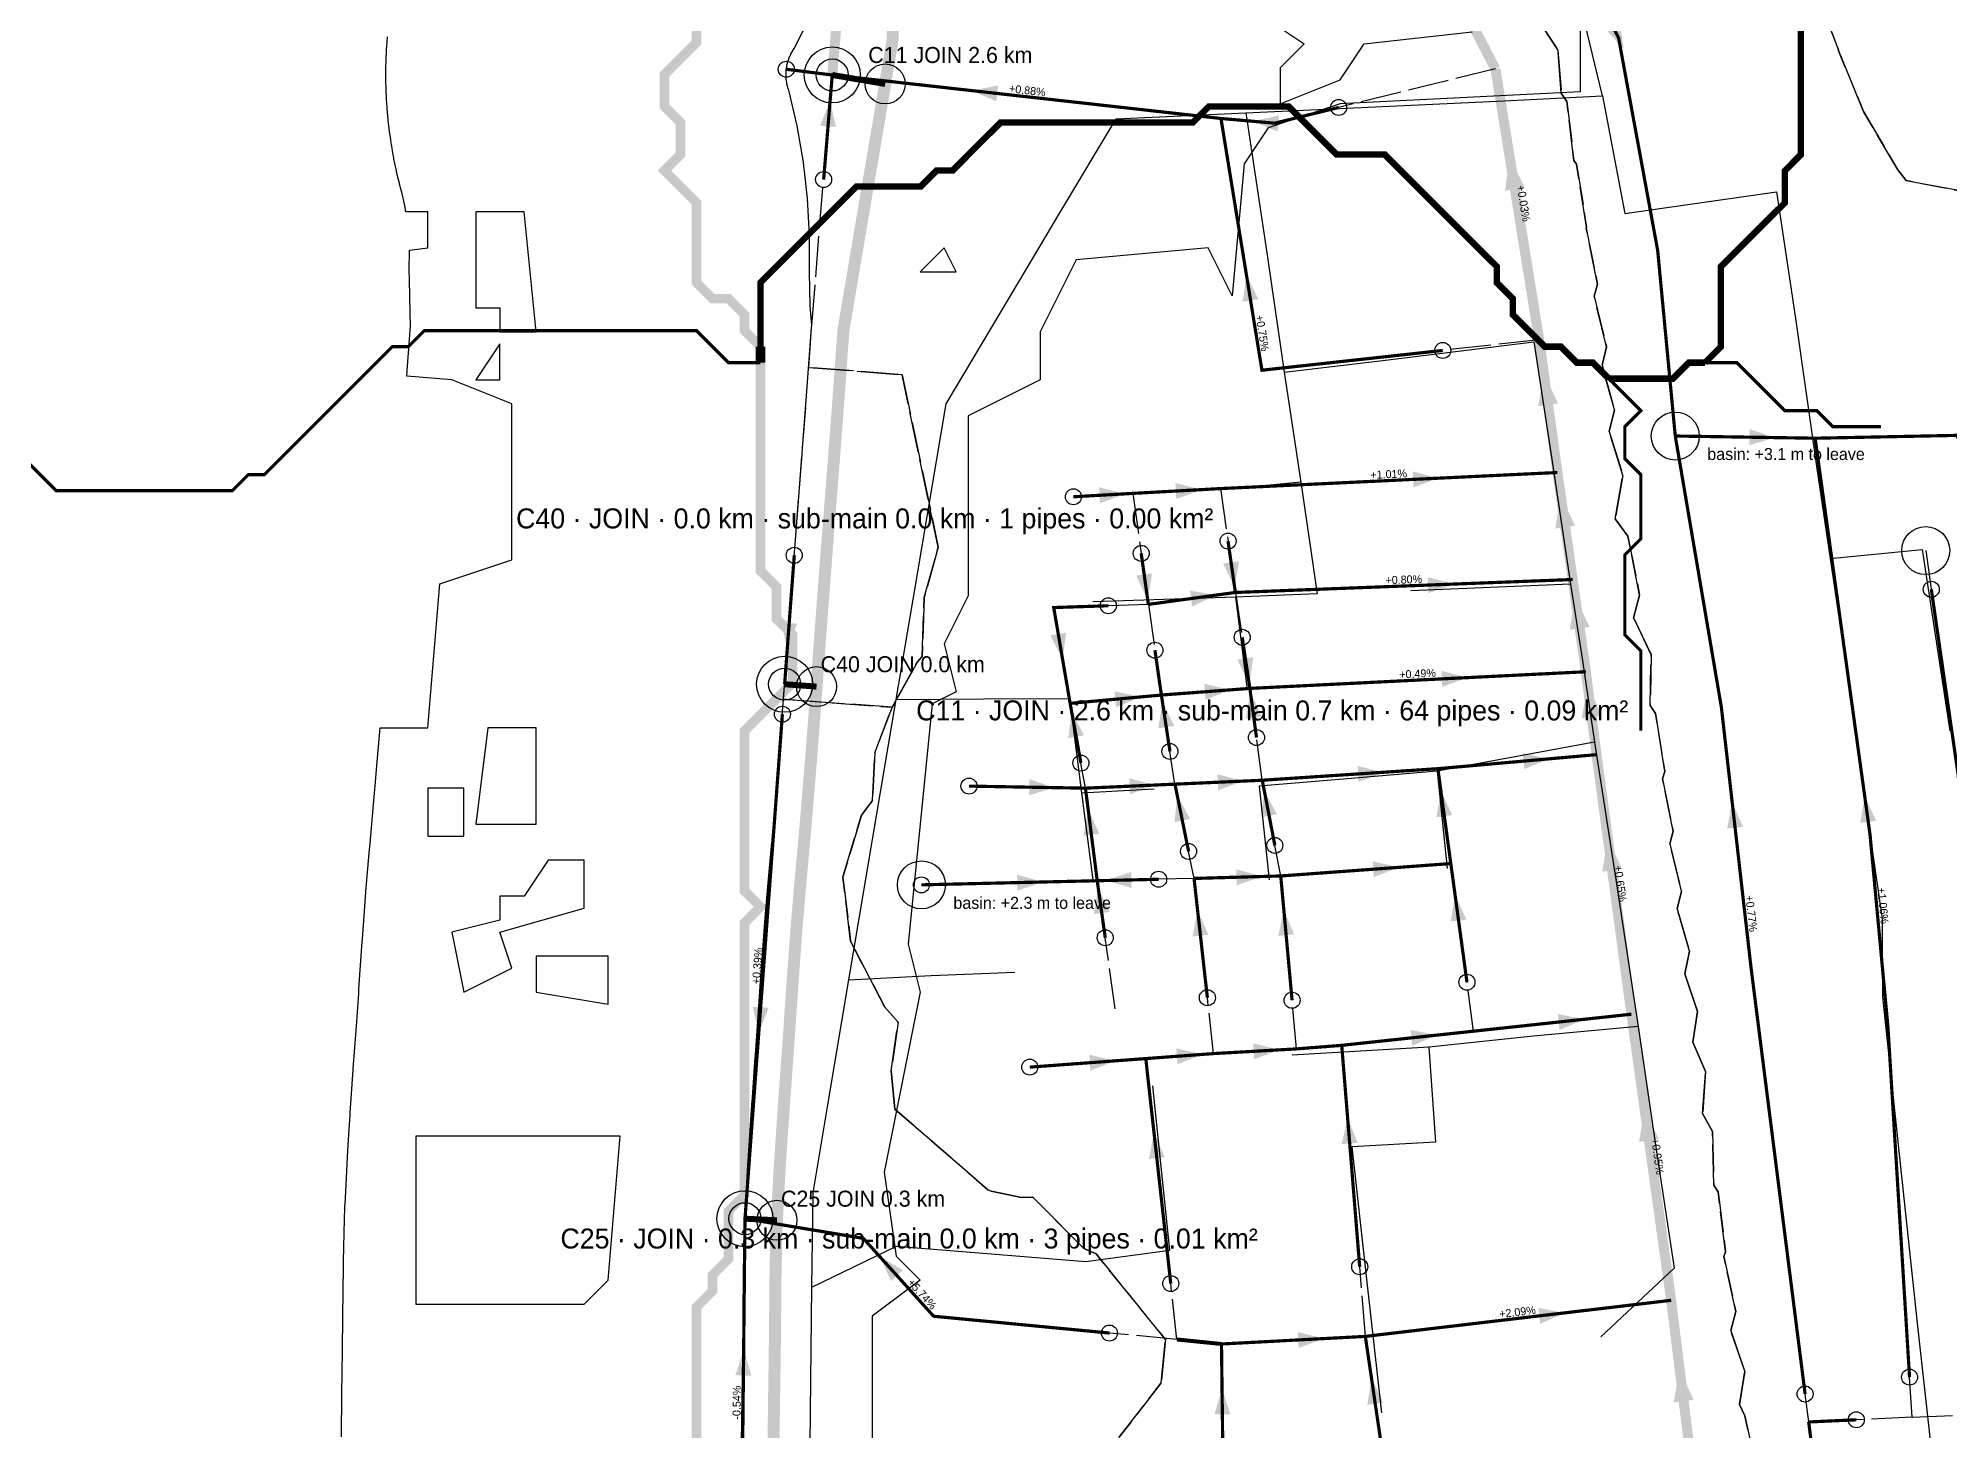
# Model space of a CAD drawing. Header units: metres. Extents: x 442821 to 452274, y 2561971 to 2571293.
# Drawn here: x 449895.4 to 450373.1, y 2569642.3 to 2569990.4 of the extents above; entities that cross this region are included whole.
import ezdxf
from ezdxf.enums import TextEntityAlignment as Align

# ---------------------------------------------------------------- set-up
doc = ezdxf.new("R2010")
doc.units = ezdxf.units.M
doc.header["$LTSCALE"] = 8
doc.linetypes.add('DASHDOT', pattern=[3.556, 2.54, -0.508, 0, -0.508])
doc.linetypes.add('DASHED', pattern=[1.524, 1.27, -0.254])
for name, color, linetype in [('A_ARROWS', 7, 'Continuous'), ('A_BASINS', 1, 'Continuous'), ('A_BRANCH', 7, 'Continuous'), ('A_BUILT_2006', 252, 'Continuous'), ('A_CATCH_LABEL', 7, 'Continuous'), ('A_CATCHMENTS', 7, 'Continuous'), ('A_DROPPED', 1, 'Continuous'), ('A_ENVELOPE', 3, 'Continuous'), ('A_GRADIENT', 8, 'Continuous'), ('A_HEAD_GAP', 8, 'Continuous'), ('A_HEADS', 8, 'Continuous'), ('A_JOIN_LINK', 6, 'Continuous'), ('A_LATERAL', 7, 'Continuous'), ('A_MAIN_PIPE', 5, 'Continuous'), ('A_OUTLET_LABEL', 7, 'Continuous'), ('A_OUTLETS', 7, 'Continuous'), ('A_STREAMS', 5, 'Continuous'), ('A_SUBMAIN', 7, 'Continuous'), ('A_WADI', 4, 'Continuous')]:
    doc.layers.add(name, color=color, linetype=linetype)

msp = doc.modelspace()

# ---------------------------------------------------------------- linework, layer by layer
at = {"layer": 'A_ARROWS', "color": 1}
for points in [[(450291.65, 2569987.82), (450287.06, 2569992.71), (450290.66, 2569994.45)], [(450329.5, 2569890.61), (450323.07, 2569888.71), (450323.13, 2569892.71)], [(450318.76, 2569799.43), (450321.47, 2569793.3), (450317.49, 2569792.85)], [(450351.88, 2569800.89), (450354.74, 2569794.83), (450350.78, 2569794.28)], [(450075.47, 2569741.81), (450073.95, 2569748.34), (450077.94, 2569748.04)], [(450105.73, 2569685.86), (450111.5, 2569682.45), (450108.53, 2569679.77)], [(450071.7, 2569662.54), (450073.63, 2569656.12), (450069.63, 2569656.16)]]:
    msp.add_solid(points, dxfattribs=at)
at = {"layer": 'A_ARROWS', "color": 2}
for points in [[(450128.73, 2569977.35), (450135.31, 2569978.62), (450134.86, 2569974.65)], [(450093.31, 2569974.78), (450094.78, 2569968.24), (450090.79, 2569968.57)], [(450198.94, 2569969.68), (450205.49, 2569971.11), (450205.14, 2569967.13)], [(450263.16, 2569960.61), (450266.9, 2569953.11), (450261.97, 2569952.31)], [(450197.36, 2569931.2), (450200.36, 2569925.21), (450196.42, 2569924.57)], [(450271.67, 2569906.72), (450275.23, 2569899.14), (450270.28, 2569898.46)], [(450167.02, 2569876.55), (450160.75, 2569874.18), (450160.52, 2569878.18)], [(450186.11, 2569877.6), (450179.83, 2569875.25), (450179.61, 2569879.25)], [(450245.4, 2569880.46), (450239.1, 2569878.16), (450238.91, 2569882.16)], [(450275.9, 2569876.13), (450279.5, 2569868.56), (450274.55, 2569867.86)], [(450194.42, 2569853.06), (450191.54, 2569859.12), (450195.5, 2569859.68)], [(450172.68, 2569850.05), (450169.81, 2569856.11), (450173.77, 2569856.66)], [(450249.17, 2569853.99), (450242.85, 2569851.74), (450242.7, 2569855.74)], [(450189.85, 2569851.24), (450183.78, 2569848.39), (450183.24, 2569852.35)], [(450279.5, 2569850.86), (450283.11, 2569843.29), (450278.16, 2569842.58)], [(450151.4, 2569835.19), (450148.35, 2569841.16), (450152.3, 2569841.84)], [(450198.04, 2569829.06), (450195.11, 2569835.09), (450199.06, 2569835.69)], [(450252.59, 2569830.6), (450246.3, 2569828.29), (450246.1, 2569832.28)], [(450170.96, 2569825.78), (450164.77, 2569823.21), (450164.41, 2569827.19)], [(450193.36, 2569827.54), (450187.13, 2569825.07), (450186.83, 2569829.06)], [(450198.34, 2569826.96), (450201.18, 2569820.88), (450197.21, 2569820.35)], [(450282.62, 2569828.74), (450286.12, 2569821.13), (450281.16, 2569820.49)], [(450153.66, 2569822.14), (450156.76, 2569816.19), (450152.83, 2569815.48)], [(450176.36, 2569824.57), (450179.3, 2569818.54), (450175.34, 2569817.94)], [(450272.98, 2569810.3), (450266.78, 2569807.74), (450266.43, 2569811.73)], [(450196.57, 2569804.74), (450190.27, 2569802.45), (450190.09, 2569806.45)], [(450231.64, 2569806.95), (450225.38, 2569804.53), (450225.12, 2569808.52)], [(450149.48, 2569803.1), (450143.04, 2569801.22), (450143.11, 2569805.21)], [(450174.54, 2569803.75), (450168.23, 2569801.46), (450168.05, 2569805.46)], [(450180.05, 2569801.16), (450183.29, 2569795.29), (450179.37, 2569794.49)], [(450201.8, 2569802.37), (450204.98, 2569796.46), (450201.06, 2569795.7)], [(450245.96, 2569802.32), (450248.8, 2569796.24), (450244.84, 2569795.7)], [(450157.79, 2569797.68), (450160.58, 2569791.58), (450156.61, 2569791.08)], [(450287.68, 2569790.35), (450291.22, 2569782.76), (450286.27, 2569782.09)], [(450162.2, 2569779.88), (450168.55, 2569782.03), (450168.64, 2569778.03)], [(450201.26, 2569780.89), (450194.92, 2569778.7), (450194.81, 2569782.7)], [(450235.42, 2569783.17), (450229.18, 2569780.71), (450228.89, 2569784.7)], [(450146.48, 2569779.51), (450140.13, 2569777.36), (450140.04, 2569781.36)], [(450160.3, 2569778.09), (450163.18, 2569772.03), (450159.22, 2569771.47)], [(450185.15, 2569772.45), (450187.85, 2569766.31), (450183.87, 2569765.87)], [(450206.7, 2569772.57), (450209.27, 2569766.38), (450205.29, 2569766.02)], [(450249.51, 2569776.22), (450252.35, 2569770.15), (450248.39, 2569769.61)], [(450281.78, 2569745.2), (450275.63, 2569742.52), (450275.2, 2569746.5)], [(450205.57, 2569737.55), (450199.29, 2569735.19), (450199.06, 2569739.18)], [(450244.93, 2569741.23), (450238.78, 2569738.56), (450238.35, 2569742.54)], [(450164.6, 2569734.81), (450158.36, 2569732.35), (450158.07, 2569736.33)], [(450186.36, 2569736.42), (450180.12, 2569733.95), (450179.83, 2569737.94)], [(450222.64, 2569720.53), (450225.15, 2569714.31), (450221.16, 2569713.99)], [(450296.86, 2569722.81), (450300.43, 2569715.23), (450295.48, 2569714.54)], [(450174.26, 2569716.85), (450176.95, 2569710.71), (450172.97, 2569710.27)], [(450276.9, 2569671.8), (450270.78, 2569669.06), (450270.31, 2569673.04)], [(450216.69, 2569665.37), (450210.4, 2569663.03), (450210.19, 2569667.03)], [(450305.63, 2569657.7), (450309.09, 2569650.06), (450304.13, 2569649.45)], [(450228.62, 2569655.41), (450231.53, 2569649.37), (450227.57, 2569648.78)], [(450191.26, 2569652.84), (450193.34, 2569646.47), (450189.34, 2569646.42)]]:
    msp.add_solid(points, dxfattribs=at)
at = {"layer": 'A_ARROWS', "color": 3}
msp.add_solid([(450082.6, 2569837.85), (450081.08, 2569844.38), (450085.06, 2569844.09)], dxfattribs=at)
at = {"layer": 'A_BASINS', "color": 1}
for centre in [(450304.53, 2569891), (450367.12, 2569862.35), (450116.12, 2569778.8)]:
    msp.add_circle(centre, 6, dxfattribs=at)
at = {"layer": 'A_BRANCH', "color": 2, "const_width": 0.8}
for points in [[(450220.4, 2569973.13), (450204.43, 2569969.2), (450190.99, 2569970.38)], [(450246.42, 2569912.39), (450201.23, 2569907.45), (450190.99, 2569970.38)], [(450171.06, 2569861.67), (450172.84, 2569848.91)], [(450162.84, 2569848.57), (450149.19, 2569848.12), (450153.29, 2569824.17)], [(450196.29, 2569840.68), (450198.21, 2569827.91)], [(450174.49, 2569837.46), (450176.1, 2569826.25)], [(450178.24, 2569812.15), (450176.1, 2569826.25)], [(450199.87, 2569815.63), (450198.21, 2569827.91)], [(450155.99, 2569809.25), (450153.29, 2569824.17)], [(450182.9, 2569787.15), (450179.49, 2569803.97)], [(450204.45, 2569788.67), (450201.31, 2569804.95)], [(450252.47, 2569754.46), (450248.43, 2569784.12)], [(450175.41, 2569780.19), (450160.06, 2569779.83)], [(450187.59, 2569750.59), (450184.26, 2569780.4)], [(450208.76, 2569749.94), (450205.93, 2569781.02)]]:
    msp.add_lwpolyline(points, dxfattribs=at)
at = {"layer": 'A_BRANCH', "color": 1, "const_width": 0.8}
for points in [[(450336.98, 2569651.52), (450323.45, 2569758.24), (450316.05, 2569823.21), (450304.53, 2569891)], [(450363.08, 2569655.74), (450357.68, 2569743.34), (450353.2, 2569791.4), (450339.48, 2569890.45)], [(450349.78, 2569645.07), (450337.87, 2569644.53)]]:
    msp.add_lwpolyline(points, dxfattribs=at)
at = {"layer": 'A_BRANCH', "color": 2, "linetype": 'DASHED', "const_width": 0.8}
for points in [[(450192.76, 2569864.73), (450194.59, 2569851.89)], [(450225.66, 2569683.34), (450221.17, 2569738.68)], [(450178.44, 2569679.14), (450172.2, 2569735.37)], [(450191.59, 2569626.08), (450191.12, 2569664.02)], [(450232.39, 2569629.75), (450227.07, 2569665.92)]]:
    msp.add_lwpolyline(points, dxfattribs=at)
at = {"layer": 'A_BUILT_2006', "color": 252}
for points in [[(450286.32, 2569976.06), (450277.53, 2570012.61)], [(450197.2, 2569971.82), (450233.16, 2569973.47)], [(450233.16, 2569973.47), (450261.77, 2569974.78)], [(450261.77, 2569974.78), (450286.32, 2569976.06)], [(450286.32, 2569976.06), (450291.94, 2569946.64)], [(450150.73, 2569946.76), (450164.76, 2569970.33)], [(450164.76, 2569970.33), (450197.2, 2569971.82)], [(450197.2, 2569971.82), (450202.71, 2569935.09)], [(450291.94, 2569946.64), (450329.8, 2569952.07)], [(450329.8, 2569952.07), (450334.53, 2569920.94)], [(450140.5, 2569929.57), (450150.73, 2569946.76)], [(450202.71, 2569935.09), (450206.8, 2569906.96)], [(450122.32, 2569899.02), (450140.5, 2569929.57)], [(450334.53, 2569920.94), (450339.94, 2569882.91)], [(450232.14, 2569909.93), (450269.16, 2569914.53)], [(450269.16, 2569914.53), (450273.8, 2569884.64)], [(450206.8, 2569906.96), (450232.14, 2569909.93)], [(450206.8, 2569906.96), (450210.91, 2569879.46)], [(450114.07, 2569850.11), (450122.32, 2569899.02)], [(450273.8, 2569884.64), (450278.36, 2569853.93)], [(450339.94, 2569882.91), (450343.28, 2569860.39)], [(450210.91, 2569879.46), (450191.32, 2569877.55)], [(450210.91, 2569879.46), (450215.03, 2569851.59)], [(450343.28, 2569860.39), (450366.21, 2569862.63)], [(450343.28, 2569860.39), (450347.79, 2569829.25)], [(450366.21, 2569862.63), (450369.38, 2569841.91)], [(450278.36, 2569853.93), (450238.4, 2569852.33)], [(450278.36, 2569853.93), (450281.36, 2569834.85)], [(450109.83, 2569825.17), (450114.07, 2569850.11)], [(450194.64, 2569850.75), (450159, 2569849.52)], [(450215.03, 2569851.59), (450194.64, 2569850.75)], [(450194.64, 2569850.75), (450197.47, 2569828.28)], [(450369.38, 2569841.91), (450373.15, 2569817.34)], [(450281.36, 2569834.85), (450284.35, 2569814.47)], [(450103.94, 2569790.13), (450109.83, 2569825.17)], [(450109.83, 2569825.17), (450131.71, 2569825.33)], [(450131.71, 2569825.33), (450153.11, 2569825.41)], [(450153.11, 2569825.41), (450153.11, 2569825.4), (450156.13, 2569801.77)], [(450347.79, 2569829.25), (450352.94, 2569793.33)], [(450284.35, 2569814.47), (450245.01, 2569807.25)], [(450284.35, 2569814.47), (450289.86, 2569779.08)], [(450245.01, 2569807.25), (450222.52, 2569805.32)], [(450245.01, 2569807.25), (450247.52, 2569782.87)], [(450156.13, 2569801.77), (450174.32, 2569802.8)], [(450156.13, 2569801.77), (450159.09, 2569779.39)], [(450222.52, 2569805.32), (450200.5, 2569803.49)], [(450200.5, 2569803.49), (450203.02, 2569780.08)], [(450352.94, 2569793.33), (450356.26, 2569770.33)], [(450097.95, 2569755.03), (450103.94, 2569790.13)], [(450289.86, 2569779.08), (450295.25, 2569743.4)], [(450356.26, 2569770.33), (450356.36, 2569750.77)], [(450092.74, 2569723.77), (450097.95, 2569755.03)], [(450097.95, 2569755.03), (450118.54, 2569756.1)], [(450118.54, 2569756.1), (450139.5, 2569756.99)], [(450356.36, 2569750.77), (450360.86, 2569708.32)], [(450269.14, 2569740.94), (450242.93, 2569738.26)], [(450295.25, 2569743.4), (450269.14, 2569740.94)], [(450295.25, 2569743.4), (450299.76, 2569712.67)], [(450242.93, 2569738.26), (450208.82, 2569736.21)], [(450242.93, 2569738.26), (450244.62, 2569714.45)], [(450175.97, 2569709.17), (450173.93, 2569728.57)], [(450089.03, 2569701.78), (450092.74, 2569723.77)], [(450244.62, 2569714.45), (450223.71, 2569713.27)], [(450223.71, 2569713.27), (450227.28, 2569680.95)], [(450299.76, 2569712.67), (450304.27, 2569682.94)], [(450178.19, 2569687.46), (450175.97, 2569709.17)], [(450360.86, 2569708.32), (450365.02, 2569669.22)], [(450088.76, 2569678.25), (450089.03, 2569701.78)], [(450088.76, 2569678.25), (450109.91, 2569688.44)], [(450109.91, 2569688.44), (450133.56, 2569686.56)], [(450133.56, 2569686.56), (450157.21, 2569684.68)], [(450157.21, 2569684.68), (450178.19, 2569687.46)], [(450304.27, 2569682.94), (450285.91, 2569665.78)], [(450088.41, 2569647.07), (450088.76, 2569678.25)], [(450227.28, 2569680.95), (450231.11, 2569646.8)], [(450365.02, 2569669.22), (450367.91, 2569643.02)], [(450088.03, 2569613.44), (450088.41, 2569647.07)], [(450367.91, 2569643.02), (450370.22, 2569620.03)]]:
    msp.add_lwpolyline(points, dxfattribs=at)
at = {"layer": 'A_CATCHMENTS', "color": 3, "linetype": 'DASHED'}
msp.add_lwpolyline([(450387.82, 2569950), (450362.22, 2569954.85), (450360.13, 2569957.56), (450351.58, 2569972.13), (450345.38, 2569987.14), (450345.16, 2569988.01), (450336.38, 2570010.78)], dxfattribs=at)
at = {"layer": 'A_CATCHMENTS', "color": 1, "linetype": 'DASHED'}
for points in [[(450336.38, 2570010.78), (450345.16, 2569988.01), (450345.38, 2569987.14), (450351.58, 2569972.13), (450360.13, 2569957.56), (450362.22, 2569954.85), (450387.82, 2569950)], [(450325.31, 2569630.66), (450321.9, 2569646.06), (450320.58, 2569648.87), (450321.9, 2569657.22), (450318.4, 2569667.39), (450319.68, 2569672.17), (450316.65, 2569685.88), (450317.07, 2569687.07), (450315.25, 2569702.07), (450314.14, 2569703.76), (450313.81, 2569717.11), (450311.37, 2569721.6), (450312.08, 2569732.12), (450308.88, 2569739.48), (450310.07, 2569747.1), (450306.95, 2569756.52), (450308.06, 2569762.24), (450305.03, 2569772.78), (450306.05, 2569777.23), (450303.18, 2569789.04), (450304.01, 2569792.21), (450301.37, 2569805.31), (450301.92, 2569807.17), (450299.6, 2569821.61), (450298.26, 2569823.61), (450298.51, 2569836.34), (450294.13, 2569845.54), (450295.63, 2569851.18), (450292.69, 2569866), (450289.5, 2569870.29), (450291.45, 2569881.12), (450288.05, 2569892.11), (450289.33, 2569897.53), (450286.23, 2569908.74), (450287.38, 2569913.3), (450284.29, 2569925.94), (450285.12, 2569928.95), (450282.3, 2569943), (450282.38, 2569943.25), (450279.87, 2569958.94), (450279.2, 2569959.87), (450277.44, 2569974.64), (450276.03, 2569976.74), (450275.18, 2569987.56), (450269.29, 2569996.51)], [(450071.15, 2569639.43), (450071.3, 2569650.19), (450071.46, 2569660.95), (450071.56, 2569669.96), (450071.56, 2569670.47), (450071.67, 2569682.47), (450071.9, 2569692.93), (450072.03, 2569695.35), (450072.64, 2569707.34), (450073.13, 2569714.86), (450073.87, 2569725.6), (450074.65, 2569736.33), (450075.24, 2569744.64), (450075.32, 2569745.82), (450076.14, 2569757.79), (450077.02, 2569769.58), (450077.84, 2569779.28), (450078.81, 2569790), (450079.35, 2569796.05), (450079.63, 2569799.45), (450080.61, 2569811.41), (450081.43, 2569822.12), (450081.66, 2569825.2), (450108.83, 2569823.19), (450108.83, 2569823.19), (450104.45, 2569811.82), (450103.89, 2569799.9), (450101.14, 2569796.22), (450096.48, 2569780.71), (450098.42, 2569764.72), (450106.95, 2569748.24), (450110.29, 2569744.5), (450108.59, 2569732.27), (450109.46, 2569722.76), (450132.75, 2569702.6), (450133.52, 2569702.22), (450141.15, 2569700.61), (450143.99, 2569700.75), (450156.73, 2569687.86), (450159.78, 2569686.56), (450177.09, 2569665.13), (450176.04, 2569654.35), (450165.49, 2569640.63)]]:
    msp.add_lwpolyline(points, dxfattribs=at)
at = {"layer": 'A_CATCHMENTS', "color": 2, "linetype": 'DASHED'}
for points in [[(450165.49, 2569640.63), (450176.04, 2569654.35), (450177.09, 2569665.13), (450159.78, 2569686.56), (450156.73, 2569687.86), (450143.99, 2569700.75), (450141.15, 2569700.61), (450141.15, 2569700.61), (450133.52, 2569702.22), (450132.75, 2569702.6), (450109.46, 2569722.76), (450108.59, 2569732.27), (450110.29, 2569744.5), (450106.95, 2569748.24), (450098.42, 2569764.72), (450096.48, 2569780.71), (450101.14, 2569796.22), (450103.89, 2569799.9), (450104.45, 2569811.82), (450108.83, 2569823.19), (450115.13, 2569834.59), (450116.35, 2569835.9), (450116.83, 2569850.62), (450120.34, 2569863.22), (450111.3, 2569906.33), (450087.95, 2569908.15), (450088.66, 2569918.08), (450088.7, 2569918.65), (450088.3, 2569923.52), (450088.14, 2569931.97), (450088.17, 2569941.17), (450087.67, 2569950.34), (450086.89, 2569957.21), (450086.84, 2569957.68), (450086.63, 2569959.48), (450085.06, 2569968.53), (450082.97, 2569977.48), (450082.88, 2569977.75), (450082.86, 2569977.81), (450082.78, 2569978.07), (450082.76, 2569978.13), (450082.68, 2569978.39), (450082.67, 2569978.44), (450082.6, 2569978.71), (450082.59, 2569978.77), (450082.53, 2569979.03), (450082.52, 2569979.09), (450082.49, 2569979.24), (450082.47, 2569979.36), (450082.46, 2569979.4), (450082.41, 2569979.69), (450082.4, 2569979.74), (450082.37, 2569980.01), (450082.36, 2569980.07), (450082.33, 2569980.34), (450082.33, 2569980.4), (450082.31, 2569980.67), (450082.31, 2569980.73), (450082.29, 2569981.01), (450082.29, 2569981.06), (450082.29, 2569981.34), (450082.29, 2569981.38), (450082.29, 2569981.67), (450082.29, 2569981.73), (450082.31, 2569982), (450082.31, 2569982.06), (450082.33, 2569982.33), (450082.33, 2569982.39), (450082.35, 2569982.59), (450082.37, 2569982.72), (450082.4, 2569982.99), (450082.41, 2569983.05), (450082.46, 2569983.32), (450082.46, 2569983.36), (450082.52, 2569983.64), (450082.53, 2569983.7), (450082.59, 2569983.97), (450082.6, 2569984.02), (450082.67, 2569984.29), (450082.68, 2569984.34), (450082.76, 2569984.61), (450082.78, 2569984.66), (450082.86, 2569984.92), (450082.88, 2569984.98), (450082.97, 2569985.24), (450082.98, 2569985.28), (450083.08, 2569985.55), (450083.1, 2569985.6), (450083.21, 2569985.85), (450083.23, 2569985.91), (450083.34, 2569986.16), (450083.37, 2569986.21), (450083.49, 2569986.45), (450083.51, 2569986.51), (450083.64, 2569986.75), (450083.67, 2569986.8), (450083.8, 2569987.04), (450083.82, 2569987.08), (450083.97, 2569987.32), (450084, 2569987.37), (450084.15, 2569987.6), (450084.18, 2569987.65), (450084.33, 2569987.88), (450087.71, 2569994.65)], [(450269.29, 2569996.51), (450275.18, 2569987.56), (450276.03, 2569976.74), (450277.44, 2569974.64), (450279.2, 2569959.87), (450279.87, 2569958.94), (450282.38, 2569943.25), (450282.3, 2569943), (450285.12, 2569928.95), (450284.29, 2569925.94), (450287.38, 2569913.3), (450286.23, 2569908.74), (450289.33, 2569897.53), (450288.05, 2569892.11), (450291.45, 2569881.12), (450289.5, 2569870.29), (450292.69, 2569866), (450295.63, 2569851.18), (450294.13, 2569845.54), (450298.51, 2569836.34), (450298.26, 2569823.61), (450299.6, 2569821.61), (450301.92, 2569807.17), (450301.37, 2569805.31), (450304.01, 2569792.21), (450303.18, 2569789.04), (450306.05, 2569777.23), (450305.03, 2569772.78), (450308.06, 2569762.24), (450306.95, 2569756.52), (450310.07, 2569747.1), (450308.88, 2569739.48), (450312.08, 2569732.12), (450311.37, 2569721.6), (450313.81, 2569717.11), (450314.14, 2569703.76), (450315.25, 2569702.07), (450317.07, 2569687.07), (450316.65, 2569685.88), (450319.68, 2569672.17), (450318.4, 2569667.39), (450321.9, 2569657.22), (450320.58, 2569648.87), (450321.9, 2569646.06), (450325.31, 2569630.66)]]:
    msp.add_lwpolyline(points, dxfattribs=at)
at = {"layer": 'A_CATCHMENTS', "color": 3, "linetype": 'DASHED'}
msp.add_lwpolyline([(450111.3, 2569906.33), (450120.34, 2569863.22), (450116.83, 2569850.62), (450116.35, 2569835.9), (450115.13, 2569834.59), (450108.83, 2569823.19), (450081.66, 2569825.2), (450082.22, 2569832.85), (450083.01, 2569843.58), (450083.56, 2569850.87), (450083.73, 2569853.07), (450083.93, 2569855.68), (450084.65, 2569865.04), (450085.49, 2569875.77), (450086.32, 2569886.49), (450086.44, 2569888), (450087.35, 2569899.97), (450087.93, 2569907.92), (450087.95, 2569908.15), (450111.3, 2569906.33)], close=True, dxfattribs=at)
at = {"layer": 'A_DROPPED', "color": 1, "const_width": 1}
msp.add_lwpolyline([(450191.12, 2569664.02), (450179.99, 2569665.15)], dxfattribs=at)
at = {"layer": 'A_ENVELOPE', "color": 3}
msp.add_lwpolyline([(450071.15, 2569639.43), (450071.3, 2569650.19), (450071.46, 2569660.95), (450071.56, 2569669.96), (450071.56, 2569670.47), (450071.67, 2569682.47), (450071.9, 2569692.93), (450072.03, 2569695.35), (450072.64, 2569707.34), (450073.13, 2569714.86), (450073.87, 2569725.6), (450074.65, 2569736.33), (450075.24, 2569744.64), (450075.32, 2569745.82), (450076.14, 2569757.79), (450077.02, 2569769.58), (450077.84, 2569779.28), (450078.81, 2569790), (450079.35, 2569796.05), (450079.63, 2569799.45), (450080.61, 2569811.41), (450081.43, 2569822.12), (450082.22, 2569832.85), (450083.01, 2569843.58), (450083.56, 2569850.87), (450083.73, 2569853.07), (450083.93, 2569855.68), (450084.65, 2569865.04), (450085.49, 2569875.77), (450086.32, 2569886.49), (450086.44, 2569888), (450087.35, 2569899.97), (450087.93, 2569907.92), (450088.66, 2569918.08), (450088.7, 2569918.65), (450088.3, 2569923.52), (450088.14, 2569931.97), (450088.17, 2569941.17), (450087.67, 2569950.34), (450086.89, 2569957.21), (450086.84, 2569957.68), (450086.63, 2569959.48), (450085.06, 2569968.53), (450082.97, 2569977.48), (450082.88, 2569977.75), (450082.86, 2569977.81), (450082.78, 2569978.07), (450082.76, 2569978.13), (450082.68, 2569978.39), (450082.67, 2569978.44), (450082.6, 2569978.71), (450082.59, 2569978.77), (450082.53, 2569979.03), (450082.52, 2569979.09), (450082.49, 2569979.24), (450082.47, 2569979.36), (450082.46, 2569979.4), (450082.41, 2569979.69), (450082.4, 2569979.74), (450082.37, 2569980.01), (450082.36, 2569980.07), (450082.33, 2569980.34), (450082.33, 2569980.4), (450082.31, 2569980.67), (450082.31, 2569980.73), (450082.29, 2569981.01), (450082.29, 2569981.06), (450082.29, 2569981.34), (450082.29, 2569981.38), (450082.29, 2569981.67), (450082.29, 2569981.73), (450082.31, 2569982), (450082.31, 2569982.06), (450082.33, 2569982.33), (450082.33, 2569982.39), (450082.35, 2569982.59), (450082.37, 2569982.72), (450082.4, 2569982.99), (450082.41, 2569983.05), (450082.46, 2569983.32), (450082.46, 2569983.36), (450082.52, 2569983.64), (450082.53, 2569983.7), (450082.59, 2569983.97), (450082.6, 2569984.02), (450082.67, 2569984.29), (450082.68, 2569984.34), (450082.76, 2569984.61), (450082.78, 2569984.66), (450082.86, 2569984.92), (450082.88, 2569984.98), (450082.97, 2569985.24), (450082.98, 2569985.28), (450083.08, 2569985.55), (450083.1, 2569985.6), (450083.21, 2569985.85), (450083.23, 2569985.91), (450083.34, 2569986.16), (450083.37, 2569986.21), (450083.49, 2569986.45), (450083.51, 2569986.51), (450083.64, 2569986.75), (450083.67, 2569986.8), (450083.8, 2569987.04), (450083.82, 2569987.08), (450083.97, 2569987.32), (450084, 2569987.37), (450084.15, 2569987.6), (450084.18, 2569987.65), (450084.33, 2569987.88), (450087.71, 2569994.65)], dxfattribs=at)
at = {"layer": 'A_HEAD_GAP', "color": 8, "linetype": 'DASHED'}
for points in [[(450259.58, 2569982.77), (450220.4, 2569973.13)], [(450088.7, 2569918.65), (450091.69, 2569955.12)], [(450270.53, 2569915.03), (450246.42, 2569912.39)], [(450190.89, 2569877.86), (450192.76, 2569864.73)], [(450168.97, 2569876.66), (450171.06, 2569861.67)], [(450367.12, 2569862.35), (450368.52, 2569852.68)], [(450172.84, 2569848.91), (450162.84, 2569848.57)], [(450172.84, 2569848.91), (450174.49, 2569837.46)], [(450194.59, 2569851.89), (450196.29, 2569840.68)], [(450201.31, 2569804.95), (450199.87, 2569815.63)], [(450179.49, 2569803.97), (450178.24, 2569812.15)], [(450157.12, 2569802.97), (450155.99, 2569809.25)], [(450184.26, 2569780.4), (450182.9, 2569787.15)], [(450205.93, 2569781.02), (450204.45, 2569788.67)], [(450184.26, 2569780.4), (450175.41, 2569780.19)], [(450164.58, 2569747.81), (450162.07, 2569765.58)], [(450254.14, 2569742.22), (450252.47, 2569754.46)], [(450189.14, 2569736.62), (450187.59, 2569750.59)], [(450209.86, 2569737.79), (450208.76, 2569749.94)], [(450227.07, 2569665.92), (450225.66, 2569683.34)], [(450179.99, 2569665.15), (450178.44, 2569679.14)], [(450179.99, 2569665.15), (450163.11, 2569666.76)], [(450363.7, 2569645.69), (450363.08, 2569655.74)], [(450337.87, 2569644.53), (450336.98, 2569651.52)], [(450363.7, 2569645.69), (450349.78, 2569645.07)], [(450363.7, 2569645.69), (450376.8, 2569646.28)]]:
    msp.add_lwpolyline(points, dxfattribs=at)
at = {"layer": 'A_HEADS', "color": 2}
for centre in [(450082.36, 2569982.68), (450220.4, 2569973.13), (450091.69, 2569955.12), (450246.42, 2569912.39), (450154.11, 2569875.81), (450171.06, 2569861.67), (450192.76, 2569864.73), (450162.84, 2569848.57), (450174.49, 2569837.46), (450196.29, 2569840.68), (450199.87, 2569815.63), (450155.99, 2569809.25), (450178.24, 2569812.15), (450128.01, 2569803.48), (450182.9, 2569787.15), (450204.45, 2569788.67), (450175.41, 2569780.19), (450116.12, 2569778.8), (450162.07, 2569765.58), (450252.47, 2569754.46), (450187.59, 2569750.59), (450208.76, 2569749.94), (450143.21, 2569733.23), (450225.66, 2569683.34), (450178.44, 2569679.14)]:
    msp.add_circle(centre, 2, dxfattribs=at)
at = {"layer": 'A_HEADS', "color": 3}
msp.add_circle((450084.35, 2569861.18), 2, dxfattribs=at)
at = {"layer": 'A_HEADS', "color": 1}
for centre in [(450368.52, 2569852.68), (450081.38, 2569821.46), (450163.11, 2569666.76), (450363.08, 2569655.74), (450336.98, 2569651.52), (450349.78, 2569645.07)]:
    msp.add_circle(centre, 2, dxfattribs=at)
at = {"layer": 'A_JOIN_LINK', "color": 6, "const_width": 1.5}
for points in [[(450093.84, 2569981.25), (450107.06, 2569979.01)], [(450081.94, 2569828.95), (450089.91, 2569828.36)], [(450072.03, 2569695.35), (450080.02, 2569694.94)]]:
    msp.add_lwpolyline(points, dxfattribs=at)
at = {"layer": 'A_JOIN_LINK', "color": 6}
for centre in [(450107.06, 2569979.01), (450089.91, 2569828.36), (450080.02, 2569694.94)]:
    msp.add_circle(centre, 5, dxfattribs=at)
at = {"layer": 'A_LATERAL', "color": 1, "linetype": 'DASHED', "const_width": 0.8}
for points in [[(450278.52, 2570130.59), (450253.22, 2570067.05), (450290.38, 2569990.44), (450300.13, 2569937.42), (450304.53, 2569891)], [(450081.38, 2569821.46), (450072.03, 2569695.35)]]:
    msp.add_lwpolyline(points, dxfattribs=at)
at = {"layer": 'A_LATERAL', "color": 2, "linetype": 'DASHDOT', "const_width": 0.8}
for points in [[(450082.36, 2569982.68), (450093.84, 2569981.25)], [(450091.69, 2569955.12), (450093.84, 2569981.25)], [(450154.11, 2569875.81), (450168.97, 2569876.66)], [(450172.84, 2569848.91), (450194.59, 2569851.89)], [(450153.29, 2569824.17), (450176.1, 2569826.25)], [(450176.1, 2569826.25), (450198.21, 2569827.91)], [(450128.01, 2569803.48), (450157.12, 2569802.97)], [(450157.12, 2569802.97), (450179.49, 2569803.97)], [(450179.49, 2569803.97), (450201.31, 2569804.95)], [(450116.12, 2569778.8), (450160.06, 2569779.83)], [(450184.26, 2569780.4), (450205.93, 2569781.02)], [(450143.21, 2569733.23), (450172.2, 2569735.37)]]:
    msp.add_lwpolyline(points, dxfattribs=at)
at = {"layer": 'A_LATERAL', "color": 2, "const_width": 0.8}
for points in [[(450190.99, 2569970.38), (450093.84, 2569981.25)], [(450190.89, 2569877.86), (450275.08, 2569881.88)], [(450194.59, 2569851.89), (450278.89, 2569855.13)], [(450245.2, 2569807.84), (450284.86, 2569811.35)], [(450201.31, 2569804.95), (450245.2, 2569807.84)], [(450248.43, 2569784.12), (450245.2, 2569807.84)], [(450160.06, 2569779.83), (450157.12, 2569802.97)], [(450205.93, 2569781.02), (450248.43, 2569784.12)], [(450162.07, 2569765.58), (450160.06, 2569779.83)], [(450254.14, 2569742.22), (450293.57, 2569746.46)], [(450209.86, 2569737.79), (450221.17, 2569738.68)], [(450221.17, 2569738.68), (450254.14, 2569742.22)], [(450227.07, 2569665.92), (450303.5, 2569674.94)], [(450191.12, 2569664.02), (450227.07, 2569665.92)]]:
    msp.add_lwpolyline(points, dxfattribs=at)
at = {"layer": 'A_LATERAL', "color": 1, "linetype": 'DASHDOT', "const_width": 0.8}
for points in [[(450304.53, 2569891), (450339.48, 2569890.45)], [(450339.48, 2569890.45), (450374.81, 2569891.16), (450422.84, 2569812.98)], [(450368.52, 2569852.68), (450375.23, 2569806.29), (450380.9, 2569746.44), (450390.45, 2569646.89)], [(450071.1, 2569603.33), (450072.03, 2569695.35)], [(450337.87, 2569644.53), (450341.05, 2569619.79)]]:
    msp.add_lwpolyline(points, dxfattribs=at)
at = {"layer": 'A_LATERAL', "color": 2, "linetype": 'DASHED', "const_width": 0.8}
for points in [[(450168.97, 2569876.66), (450190.89, 2569877.86)], [(450198.21, 2569827.91), (450282.19, 2569832.07)], [(450172.2, 2569735.37), (450189.14, 2569736.62)], [(450189.14, 2569736.62), (450209.86, 2569737.79)]]:
    msp.add_lwpolyline(points, dxfattribs=at)
at = {"layer": 'A_LATERAL', "color": 3, "linetype": 'DASHED', "const_width": 0.8}
msp.add_lwpolyline([(450084.35, 2569861.18), (450083.22, 2569846.2), (450081.94, 2569828.95)], dxfattribs=at)
at = {"layer": 'A_LATERAL', "color": 1, "const_width": 0.8}
msp.add_lwpolyline([(450163.11, 2569666.76), (450119.17, 2569670.96), (450101.6, 2569690.43), (450072.03, 2569695.35)], dxfattribs=at)
at = {"layer": 'A_MAIN_PIPE', "color": 5, "const_width": 3}
msp.add_lwpolyline([(450108.18, 2570054.46), (450108.98, 2569990.37), (450096.64, 2569917.51), (450095.91, 2569907.35), (450095.33, 2569899.37), (450094.42, 2569887.39), (450094.3, 2569885.87), (450093.46, 2569875.14), (450092.62, 2569864.42), (450091.9, 2569855.06), (450091.7, 2569852.46), (450091.53, 2569850.26), (450090.99, 2569842.99), (450090.2, 2569832.26), (450089.41, 2569821.52), (450088.59, 2569810.78), (450087.6, 2569798.8), (450087.32, 2569795.37), (450086.78, 2569789.29), (450085.81, 2569778.59), (450084.99, 2569768.94), (450084.12, 2569757.22), (450083.3, 2569745.27), (450083.22, 2569744.08), (450082.63, 2569735.76), (450081.85, 2569725.03), (450081.11, 2569714.32), (450080.63, 2569706.88), (450080.02, 2569694.95), (450079.99, 2569694.37), (450079.9, 2569692.63), (450079.67, 2569682.34), (450079.56, 2569670.4), (450079.56, 2569669.88), (450079.46, 2569660.85), (450079.3, 2569650.08), (450079.15, 2569639.33)], dxfattribs=at)
at = {"layer": 'A_OUTLETS', "color": 5}
for centre, radius in [((450093.84, 2569981.25), 7), ((450093.84, 2569981.25), 4), ((450081.94, 2569828.95), 7), ((450081.94, 2569828.95), 4), ((450072.03, 2569695.35), 7), ((450072.03, 2569695.35), 4)]:
    msp.add_circle(centre, radius, dxfattribs=at)
at = {"layer": 'A_STREAMS', "color": 5}
for points, const_width in [([(450059.9, 2569993.37), (450059.9, 2569989.37), (450055.9, 2569985.36), (450051.9, 2569981.36), (450051.9, 2569977.36), (450051.9, 2569973.36), (450055.9, 2569969.36), (450055.9, 2569965.36), (450055.9, 2569961.36), (450051.9, 2569957.35), (450055.9, 2569953.35), (450059.9, 2569949.35), (450059.9, 2569945.35), (450059.9, 2569941.35), (450059.9, 2569937.35), (450059.9, 2569933.35), (450059.9, 2569929.34), (450063.9, 2569925.34), (450067.9, 2569925.34), (450071.9, 2569921.34), (450071.9, 2569917.34), (450075.9, 2569913.34)], 2.4), ([(450335.94, 2569993.37), (450335.94, 2569989.37), (450335.94, 2569985.36), (450335.94, 2569981.36), (450335.94, 2569977.36), (450335.94, 2569973.36), (450335.94, 2569969.36), (450335.94, 2569965.36), (450335.94, 2569961.36), (450331.94, 2569957.35), (450331.94, 2569953.35), (450331.94, 2569949.35), (450327.93, 2569945.35), (450323.93, 2569941.35), (450319.93, 2569937.35), (450315.93, 2569933.35), (450315.93, 2569929.34), (450315.93, 2569925.34), (450315.93, 2569921.34), (450315.93, 2569917.34), (450315.93, 2569913.34), (450311.93, 2569909.34)], 1.6), ([(450287.93, 2569905.34), (450283.93, 2569909.34), (450279.93, 2569909.34), (450275.93, 2569913.34), (450271.93, 2569913.34), (450267.93, 2569917.34), (450263.93, 2569921.34), (450263.93, 2569925.34), (450259.93, 2569929.34), (450259.93, 2569933.35), (450255.92, 2569937.35), (450251.92, 2569941.35), (450247.92, 2569945.35), (450243.92, 2569949.35), (450239.92, 2569953.35), (450235.92, 2569957.35), (450231.92, 2569961.36), (450227.92, 2569961.36), (450223.92, 2569961.36), (450219.92, 2569961.36), (450215.92, 2569965.36), (450211.92, 2569969.36), (450207.92, 2569973.36), (450203.92, 2569973.36), (450199.92, 2569973.36), (450195.92, 2569973.36), (450191.92, 2569973.36), (450187.92, 2569973.36), (450183.91, 2569969.36), (450179.91, 2569969.36), (450175.91, 2569969.36), (450171.91, 2569969.36), (450167.91, 2569969.36), (450163.91, 2569969.36), (450159.91, 2569969.36), (450155.91, 2569969.36), (450151.91, 2569969.36), (450147.91, 2569969.36), (450143.91, 2569969.36), (450139.91, 2569969.36), (450135.91, 2569969.36), (450131.91, 2569965.36), (450127.91, 2569961.36), (450123.91, 2569957.35), (450119.91, 2569957.35), (450115.91, 2569953.35), (450111.9, 2569953.35), (450107.9, 2569953.35), (450103.9, 2569953.35), (450099.9, 2569953.35), (450095.9, 2569949.35), (450091.9, 2569945.35), (450087.9, 2569941.35), (450083.9, 2569937.35), (450079.9, 2569933.35), (450075.9, 2569929.34), (450075.9, 2569925.34), (450075.9, 2569921.34), (450075.9, 2569917.34), (450075.9, 2569913.34)], 1.6), ([(449891.87, 2569885.33), (449895.88, 2569881.33), (449899.88, 2569877.33), (449903.88, 2569877.33), (449907.88, 2569877.33), (449911.88, 2569877.33), (449915.88, 2569877.33), (449919.88, 2569877.33), (449923.88, 2569877.33), (449927.88, 2569877.33), (449931.88, 2569877.33), (449935.88, 2569877.33), (449939.88, 2569877.33), (449943.88, 2569877.33), (449947.88, 2569881.33), (449951.88, 2569881.33), (449955.88, 2569885.33), (449959.88, 2569889.33), (449963.88, 2569893.33), (449967.88, 2569897.33), (449971.89, 2569901.34), (449975.89, 2569905.34), (449979.89, 2569909.34), (449983.89, 2569913.34), (449987.89, 2569913.34), (449991.89, 2569917.34), (449995.89, 2569917.34), (449999.89, 2569917.34), (450003.89, 2569917.34), (450007.89, 2569917.34), (450011.89, 2569917.34), (450015.89, 2569917.34), (450019.89, 2569917.34), (450023.89, 2569917.34), (450027.89, 2569917.34), (450031.89, 2569917.34), (450035.89, 2569917.34), (450039.89, 2569917.34), (450043.9, 2569917.34), (450047.9, 2569917.34), (450051.9, 2569917.34), (450055.9, 2569917.34), (450059.9, 2569917.34), (450063.9, 2569913.34), (450067.9, 2569909.34), (450071.9, 2569909.34), (450075.9, 2569909.34)], 0.8), ([(450075.9, 2569913.34), (450075.9, 2569909.34)], 2.4), ([(450075.9, 2569909.34), (450075.9, 2569905.34), (450075.9, 2569901.34), (450075.9, 2569897.33), (450075.9, 2569893.33), (450075.9, 2569889.33), (450075.9, 2569885.33), (450075.9, 2569881.33), (450075.9, 2569877.33), (450075.9, 2569873.33), (450075.9, 2569869.32), (450075.9, 2569865.32), (450075.9, 2569861.32), (450075.9, 2569857.32), (450079.9, 2569853.32), (450079.9, 2569849.32), (450079.9, 2569845.32), (450083.9, 2569841.31), (450083.9, 2569837.31), (450083.9, 2569833.31), (450083.9, 2569829.31), (450079.9, 2569825.31), (450075.9, 2569821.31), (450071.9, 2569817.31), (450071.9, 2569813.3), (450071.9, 2569809.3), (450071.9, 2569805.3), (450071.9, 2569801.3), (450071.9, 2569797.3), (450071.9, 2569793.3), (450071.9, 2569789.3), (450071.9, 2569785.29), (450071.9, 2569781.29), (450071.9, 2569777.29), (450075.9, 2569773.29), (450071.9, 2569769.29), (450071.9, 2569765.29), (450071.9, 2569761.29), (450071.9, 2569757.28), (450071.9, 2569753.28), (450071.9, 2569749.28), (450071.9, 2569745.28), (450071.9, 2569741.28), (450071.9, 2569737.28), (450071.9, 2569733.28), (450071.9, 2569729.28), (450071.9, 2569725.27), (450071.9, 2569721.27), (450071.9, 2569717.27), (450071.9, 2569713.27), (450071.9, 2569709.27), (450071.9, 2569705.27), (450071.9, 2569701.27), (450067.9, 2569697.26), (450067.9, 2569693.26), (450067.9, 2569689.26), (450067.9, 2569685.26), (450063.9, 2569681.26), (450063.9, 2569677.26), (450059.9, 2569673.26), (450059.9, 2569669.25), (450059.9, 2569665.25), (450059.9, 2569661.25), (450059.9, 2569657.25), (450059.9, 2569653.25), (450059.9, 2569649.25), (450059.9, 2569645.25), (450059.9, 2569641.24), (450059.9, 2569637.24)], 2.4), ([(450311.93, 2569909.34), (450307.93, 2569909.34), (450303.93, 2569905.34), (450299.93, 2569905.34), (450295.93, 2569905.34), (450291.93, 2569905.34), (450287.93, 2569905.34)], 1.6), ([(450355.94, 2569893.33), (450351.94, 2569893.33), (450347.94, 2569893.33), (450343.94, 2569893.33), (450339.94, 2569897.33), (450335.94, 2569897.33), (450331.94, 2569897.33), (450327.93, 2569901.34), (450323.93, 2569905.34), (450319.93, 2569909.34), (450315.93, 2569909.34), (450311.93, 2569909.34)], 0.8), ([(450295.93, 2569817.31), (450295.93, 2569821.31), (450295.93, 2569825.31), (450295.93, 2569829.31), (450295.93, 2569833.31), (450295.93, 2569837.31), (450291.93, 2569841.31), (450291.93, 2569845.32), (450291.93, 2569849.32), (450291.93, 2569853.32), (450291.93, 2569857.32), (450291.93, 2569861.32), (450295.93, 2569865.32), (450295.93, 2569869.32), (450295.93, 2569873.33), (450295.93, 2569877.33), (450295.93, 2569881.33), (450291.93, 2569885.33), (450291.93, 2569889.33), (450291.93, 2569893.33), (450295.93, 2569897.33), (450291.93, 2569901.34), (450287.93, 2569905.34)], 0.8)]:
    msp.add_lwpolyline(points, dxfattribs=dict(at, const_width=const_width))
at = {"layer": 'A_SUBMAIN', "color": 2, "const_width": 2.5}
for points in [[(450177.69, 2570090.1), (450177.51, 2570090.2), (450133.99, 2570090.31), (450105.11, 2570069.46), (450097.31, 2570022.45), (450093.84, 2569981.25)], [(450284.86, 2569811.35), (450282.19, 2569832.07)], [(450293.57, 2569746.46), (450284.86, 2569811.35)], [(450303.5, 2569674.94), (450293.57, 2569746.46)], [(450310.36, 2569619.42), (450303.5, 2569674.94)]]:
    msp.add_lwpolyline(points, dxfattribs=at)
at = {"layer": 'A_SUBMAIN', "color": 2, "linetype": 'DASHDOT', "const_width": 2.5}
msp.add_lwpolyline([(450259.58, 2569982.77), (450232.06, 2570035.6), (450205.9, 2570074.36), (450177.69, 2570090.1)], dxfattribs=at)
at = {"layer": 'A_SUBMAIN', "color": 2, "linetype": 'DASHED', "const_width": 2.5}
for points in [[(450270.53, 2569915.03), (450259.58, 2569982.77)], [(450275.08, 2569881.88), (450270.53, 2569915.03)], [(450278.89, 2569855.13), (450275.08, 2569881.88)], [(450282.19, 2569832.07), (450278.89, 2569855.13)]]:
    msp.add_lwpolyline(points, dxfattribs=at)
at = {"layer": 'A_WADI', "color": 4}
for points in [[(450280.8, 2569998.01), (450280.8, 2569977.01), (450220.8, 2569974.01), (450202.8, 2569968.01), (450196.8, 2569959.01), (450193.8, 2569926.01), (450187.8, 2569938.01), (450154.8, 2569935.01), (450145.8, 2569917.01), (450145.8, 2569905.01), (450127.8, 2569896.01), (450127.8, 2569851.01), (450121.8, 2569839.01), (450124.8, 2569827.01), (450118.8, 2569824.01), (450112.8, 2569764.01), (450115.8, 2569752.01), (450106.8, 2569707.01), (450109.8, 2569686.01), (450115.8, 2569680.01), (450103.8, 2569671.01), (450103.8, 2569617.01)], [(450202.8, 2569995.01), (450211.8, 2569989.01), (450205.8, 2569983.01), (450205.8, 2569974.01), (450220.8, 2569980.01), (450226.8, 2569989.01), (450253.8, 2569992.01)], [(449971.16, 2569640.84), (449971.31, 2569651.6), (449971.46, 2569662.2), (449971.56, 2569670.95), (449971.67, 2569683.36), (449971.69, 2569684.74), (449971.93, 2569695.2), (449972.03, 2569698.03), (449972.16, 2569700.45), (449972.77, 2569712.43), (449972.85, 2569713.8), (449973.33, 2569721.31), (449973.37, 2569721.8), (449974.12, 2569732.54), (449974.13, 2569732.78), (449974.9, 2569743.47), (449975.48, 2569751.62), (449975.56, 2569752.7), (449976.38, 2569764.67), (449976.42, 2569765.2), (449977.29, 2569776.99), (449977.38, 2569778.04), (449978.2, 2569787.74), (449978.25, 2569788.25), (449979.21, 2569798.91), (449979.71, 2569804.58), (449979.96, 2569807.67), (449980.82, 2569818.01), (449992.8, 2569818.01), (449995.8, 2569854.01), (450013.8, 2569860.01), (450013.8, 2569899.01), (449998.8, 2569905.01), (449987.52, 2569905.95), (449987.63, 2569907.42), (449988.19, 2569915.12), (449988.44, 2569918.62), (449988.31, 2569921.69), (449988.16, 2569930.15), (449988.14, 2569932.32), (449988.16, 2569937.5), (449992.8, 2569938.01), (449992.8, 2569947.01), (449987.3, 2569947.01), (449987.03, 2569948.59), (449986.24, 2569951.98), (449986.11, 2569952.44), (449986.09, 2569952.5), (449985.72, 2569953.94), (449985.65, 2569954.21), (449985.3, 2569955.63), (449985.29, 2569955.69), (449984.96, 2569957.1), (449984.9, 2569957.37), (449984.54, 2569959.09), (449984.53, 2569959.15), (449984.3, 2569960.29), (449984.25, 2569960.56), (449984.03, 2569961.73), (449984.02, 2569961.78), (449983.74, 2569963.42), (449983.7, 2569963.7), (449983.49, 2569965.06), (449983.48, 2569965.12), (449983.26, 2569966.72), (449983.22, 2569966.99), (449983.03, 2569968.5), (449983.03, 2569968.56), (449982.88, 2569969.86), (449982.86, 2569970.13), (449982.69, 2569971.93), (449982.68, 2569971.98), (449982.6, 2569973.08), (449982.58, 2569973.36), (449982.47, 2569975), (449982.47, 2569975.06), (449982.4, 2569976.34), (449982.39, 2569976.61), (449982.34, 2569978.09), (449982.33, 2569978.15), (449982.3, 2569979.64), (449982.3, 2569979.91), (449982.29, 2569980.88), (449982.29, 2569980.92), (449982.3, 2569982.81), (449982.3, 2569983.09), (449982.33, 2569984.59), (449982.34, 2569984.65), (449982.39, 2569986.12), (449982.4, 2569986.39), (449982.47, 2569987.67), (449982.47, 2569987.73), (449982.58, 2569989.37), (449982.6, 2569989.65), (449982.68, 2569990.75)]]:
    msp.add_lwpolyline(points, dxfattribs=at)
for points in [[(450004.8, 2569923.01), (450010.8, 2569923.01), (450010.8, 2569917.01), (450019.8, 2569917.01), (450016.8, 2569947.01), (450004.8, 2569947.01), (450004.8, 2569923.01)], [(450124.8, 2569932.01), (450121.8, 2569938.01), (450115.8, 2569932.01), (450124.8, 2569932.01)], [(450010.8, 2569905.01), (450010.8, 2569914.01), (450004.8, 2569905.01), (450010.8, 2569905.01)], [(450004.8, 2569794.01), (450019.8, 2569794.01), (450019.8, 2569818.01), (450007.8, 2569818.01), (450004.8, 2569794.01)], [(449992.8, 2569791.01), (450001.8, 2569791.01), (450001.8, 2569803.01), (449992.8, 2569803.01), (449992.8, 2569791.01)], [(450016.8, 2569776.01), (450010.8, 2569776.01), (450010.8, 2569770.01), (449998.8, 2569767.01), (450001.8, 2569752.01), (450013.8, 2569758.01), (450010.8, 2569767.01), (450031.8, 2569773.01), (450031.8, 2569785.01), (450022.8, 2569785.01), (450016.8, 2569776.01)], [(450019.8, 2569752.01), (450037.8, 2569749.01), (450037.8, 2569761.01), (450019.8, 2569761.01), (450019.8, 2569752.01)], [(449989.8, 2569674.01), (450031.8, 2569674.01), (450037.8, 2569680.01), (450040.8, 2569716.01), (449989.8, 2569716.01), (449989.8, 2569674.01)]]:
    msp.add_lwpolyline(points, close=True, dxfattribs=at)

# ---------------------------------------------------------------- texts
at = {"layer": 'A_BASINS', "color": 1}
for s, p in [('basin: +3.1 m to leave', (450312.53, 2569885)), ('basin: +2.3 m to leave', (450124.12, 2569772.8))]:
    msp.add_text(s, height=3, dxfattribs=at).set_placement(p)
at = {"layer": 'A_CATCH_LABEL', "color": 3}
msp.add_text('C40 · JOIN · 0.0 km · sub-main 0.0 km · 1 pipes · 0.00 km²', height=5, dxfattribs=at).set_placement((450101.95, 2569870.4), align=Align.MIDDLE_CENTER)
at = {"layer": 'A_CATCH_LABEL', "color": 2}
msp.add_text('C11 · JOIN · 2.6 km · sub-main 0.7 km · 64 pipes · 0.09 km²', height=5, dxfattribs=at).set_placement((450203.8, 2569822.4), align=Align.MIDDLE_CENTER)
at = {"layer": 'A_CATCH_LABEL', "color": 1}
msp.add_text('C25 · JOIN · 0.3 km · sub-main 0.0 km · 3 pipes · 0.01 km²', height=5, dxfattribs=at).set_placement((450113.04, 2569690.39), align=Align.MIDDLE_CENTER)
at = {"layer": 'A_GRADIENT', "color": 2}
for s, rotation, p in [('+0.88%', 353.616, (450142.42, 2569975.81)), ('+0.03%', 279.1791, (450265.05, 2569948.9)), ('+0.75%', 279.2339, (450199.76, 2569916.47)), ('+1.01%', 2.7325, (450232.98, 2569879.87)), ('+0.80%', 2.2031, (450236.74, 2569853.51)), ('+0.49%', 2.8392, (450240.2, 2569829.99)), ('+0.65%', 277.6511, (450289.22, 2569778.91)), ('+0.95%', 277.9018, (450298.54, 2569710.7)), ('+2.09%', 6.7357, (450265.29, 2569670.43))]:
    msp.add_text(s, height=2, rotation=rotation, dxfattribs=at).set_placement(p, align=Align.BOTTOM_CENTER)
at = {"layer": 'A_GRADIENT', "color": 1}
for s, rotation, p in [('+1.06%', 275.3246, (450354.87, 2569773.46)), ('+0.77%', 276.5034, (450321.95, 2569771.44)), ('+0.39%', 85.7585, (450076.7, 2569758.41)), ('+5.74%', 312.0557, (450115.13, 2569675.44)), ('-0.54%', 89.4213, (450071.56, 2569649.34))]:
    msp.add_text(s, height=2, rotation=rotation, dxfattribs=at).set_placement(p, align=Align.BOTTOM_CENTER)
at = {"layer": 'A_OUTLET_LABEL', "color": 5}
for s, p in [('C11 JOIN 2.6 km', (450102.84, 2569984.25)), ('C40 JOIN 0.0 km', (450090.94, 2569831.95)), ('C25 JOIN 0.3 km', (450081.03, 2569698.35))]:
    msp.add_text(s, height=4, dxfattribs=at).set_placement(p)

doc.saveas('drawing.dxf')
